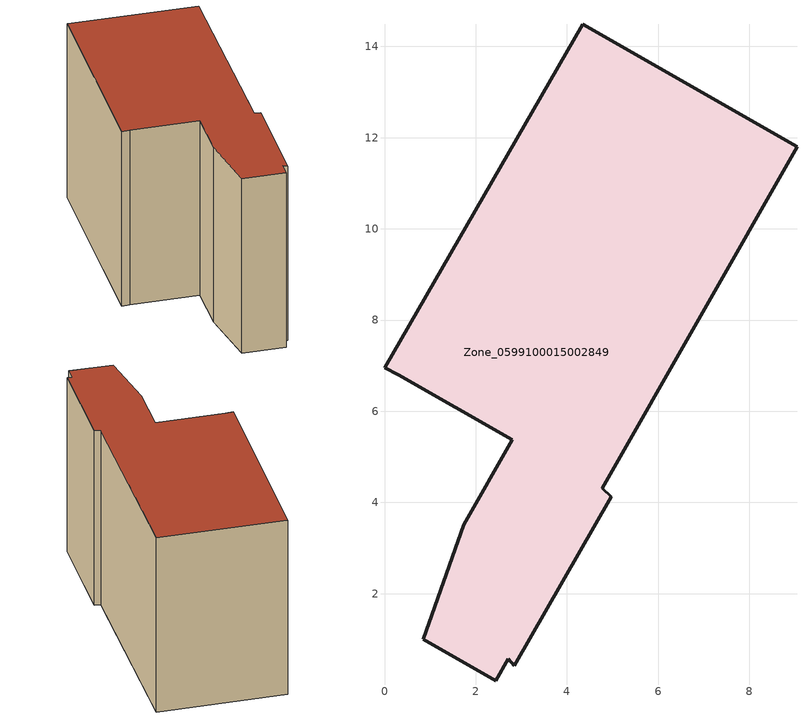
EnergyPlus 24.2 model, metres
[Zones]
Zone_0599100015002849
 floor ground (C_G): 2.85,0.42 2.71,0.57 2.44,0.09 0.85,1 1.74,3.51 2.81,5.38 0.31,6.8 0,6.96 4.34,14.48 9.05,11.8 4.77,4.31 4.97,4.13 z0.93
 wall outside (C_F): 4.77,4.31 9.05,11.8 4.34,14.48 0,6.96 0.31,6.8 2.81,5.38 1.74,3.51 0.85,1 2.44,0.09 2.71,0.57 2.85,0.42 4.97,4.13 4.77,4.31 z0.93:8.97
 roof outside (C_R): 2.71,0.57 2.85,0.42 4.97,4.13 4.77,4.31 9.05,11.8 4.34,14.48 0,6.96 0.31,6.8 2.81,5.38 1.74,3.51 0.85,1 2.44,0.09 z8.97
[BUILDING]
Pand.0599100015002849: North Axis=0; Terrain=City; Loads Convergence Tolerance Value=0.04; Temperature Convergence Tolerance Value=0.4; Solar Distribution=FullExterior; Maximum Number of Warmup Days=25; Minimum Number of Warmup Days=1
[Site:Location]
Rotterdam.The.Hague.AP_ZH_NLD Design_Conditions: Latitude=51.96; Longitude=4.45; Time Zone=1; Elevation=-4.5
[SITE:GROUNDTEMPERATURE:BUILDINGSURFACE]
18, 18, 18, 18, 18, 18, 18, 18, 18, 18, 18, 18
[MATERIAL] Thermal Absorptance=0.9; Solar Absorptance=0.7; Visible Absorptance=0.7
Name | Roughness | Thickness | Conductivity | Density | Specific Heat
G.TI.1946-1964 | MediumSmooth | 0.15 | 1 | 540 | 1210
F.TI.1946-1964 | Rough | 0.3 | 0.857143 | 1920 | 840
R.TI.1946-1964 | MediumRough | 0.2 | 0.277778 | 1500 | 1000
[CONSTRUCTION]
C_G: G.TI.1946-1964
C_F: F.TI.1946-1964
C_R: R.TI.1946-1964
[ZONE]
Zone_0599100015002849: Type=1; Multiplier=1; Ceiling Height=Autocalculate; Volume=Autocalculate; Floor Area=autocalculate; Part of Total Floor Area=Yes
[ZONEINFILTRATION:DESIGNFLOWRATE]
Infil_Zone_0599100015002849: Zone or ZoneList or Space or SpaceList=Zone_0599100015002849; Schedule=AlwaysOn; Design Flow Rate Calculation Method=Flow/Area; Flow Rate per Floor Area=0.003; Constant Term Coefficient=1; Temperature Term Coefficient=0; Velocity Term Coefficient=0; Velocity Squared Term Coefficient=0
[HVACTEMPLATE:ZONE:IDEALLOADSAIRSYSTEM]
Zone_0599100015002849: Maximum Heating Supply Air Temperature=50; Minimum Cooling Supply Air Temperature=13; Maximum Heating Supply Air Humidity Ratio=0.0156; Minimum Cooling Supply Air Humidity Ratio=0.0077; Heating Limit=NoLimit; Cooling Limit=NoLimit; Dehumidification Control Type=ConstantSensibleHeatRatio; Cooling Sensible Heat Ratio=0.7; Dehumidification Setpoint=60; Humidification Control Type=None; Humidification Setpoint=30; Outdoor Air Method=None; Outdoor Air Flow Rate per Person=0.00944; Outdoor Air Flow Rate per Zone Floor Area=0; Outdoor Air Flow Rate per Zone=0; Demand Controlled Ventilation Type=None; Outdoor Air Economizer Type=NoEconomizer; Heat Recovery Type=None; Sensible Heat Recovery Effectiveness=0.7; Latent Heat Recovery Effectiveness=0.65
[ZONECONTROL:THERMOSTAT]
ThermostatControl_Zone_0599100015002849: Zone or ZoneList=Zone_0599100015002849; Control Type Schedule=DualSetpointControlType; Control 1=Thermostat_Zone_0599100015002849; Temperature Difference Between Cutout And Setpoint=0
[THERMOSTATSETPOINT:DUALSETPOINT]
Thermostat_Zone_0599100015002849: Heating Setpoint Temperature Schedule=HeatingSetpoint_Zone_0599100015002849; Cooling Setpoint Temperature Schedule=CoolingSetpoint_Zone_0599100015002849
[SCHEDULE:COMPACT]
HeatingSetpoint_Zone_0599100015002849: Through: 12/31, For: AllDays, Until: 24:00, 21
CoolingSetpoint_Zone_0599100015002849: Through: 12/31, For: AllDays, Until: 24:00, 24
DualSetpointControlType: Through: 12/31, For: AllDays, Until: 24:00, 4
AlwaysOn: Through: 12/31, For: AllDays, Until: 24:00, 1
